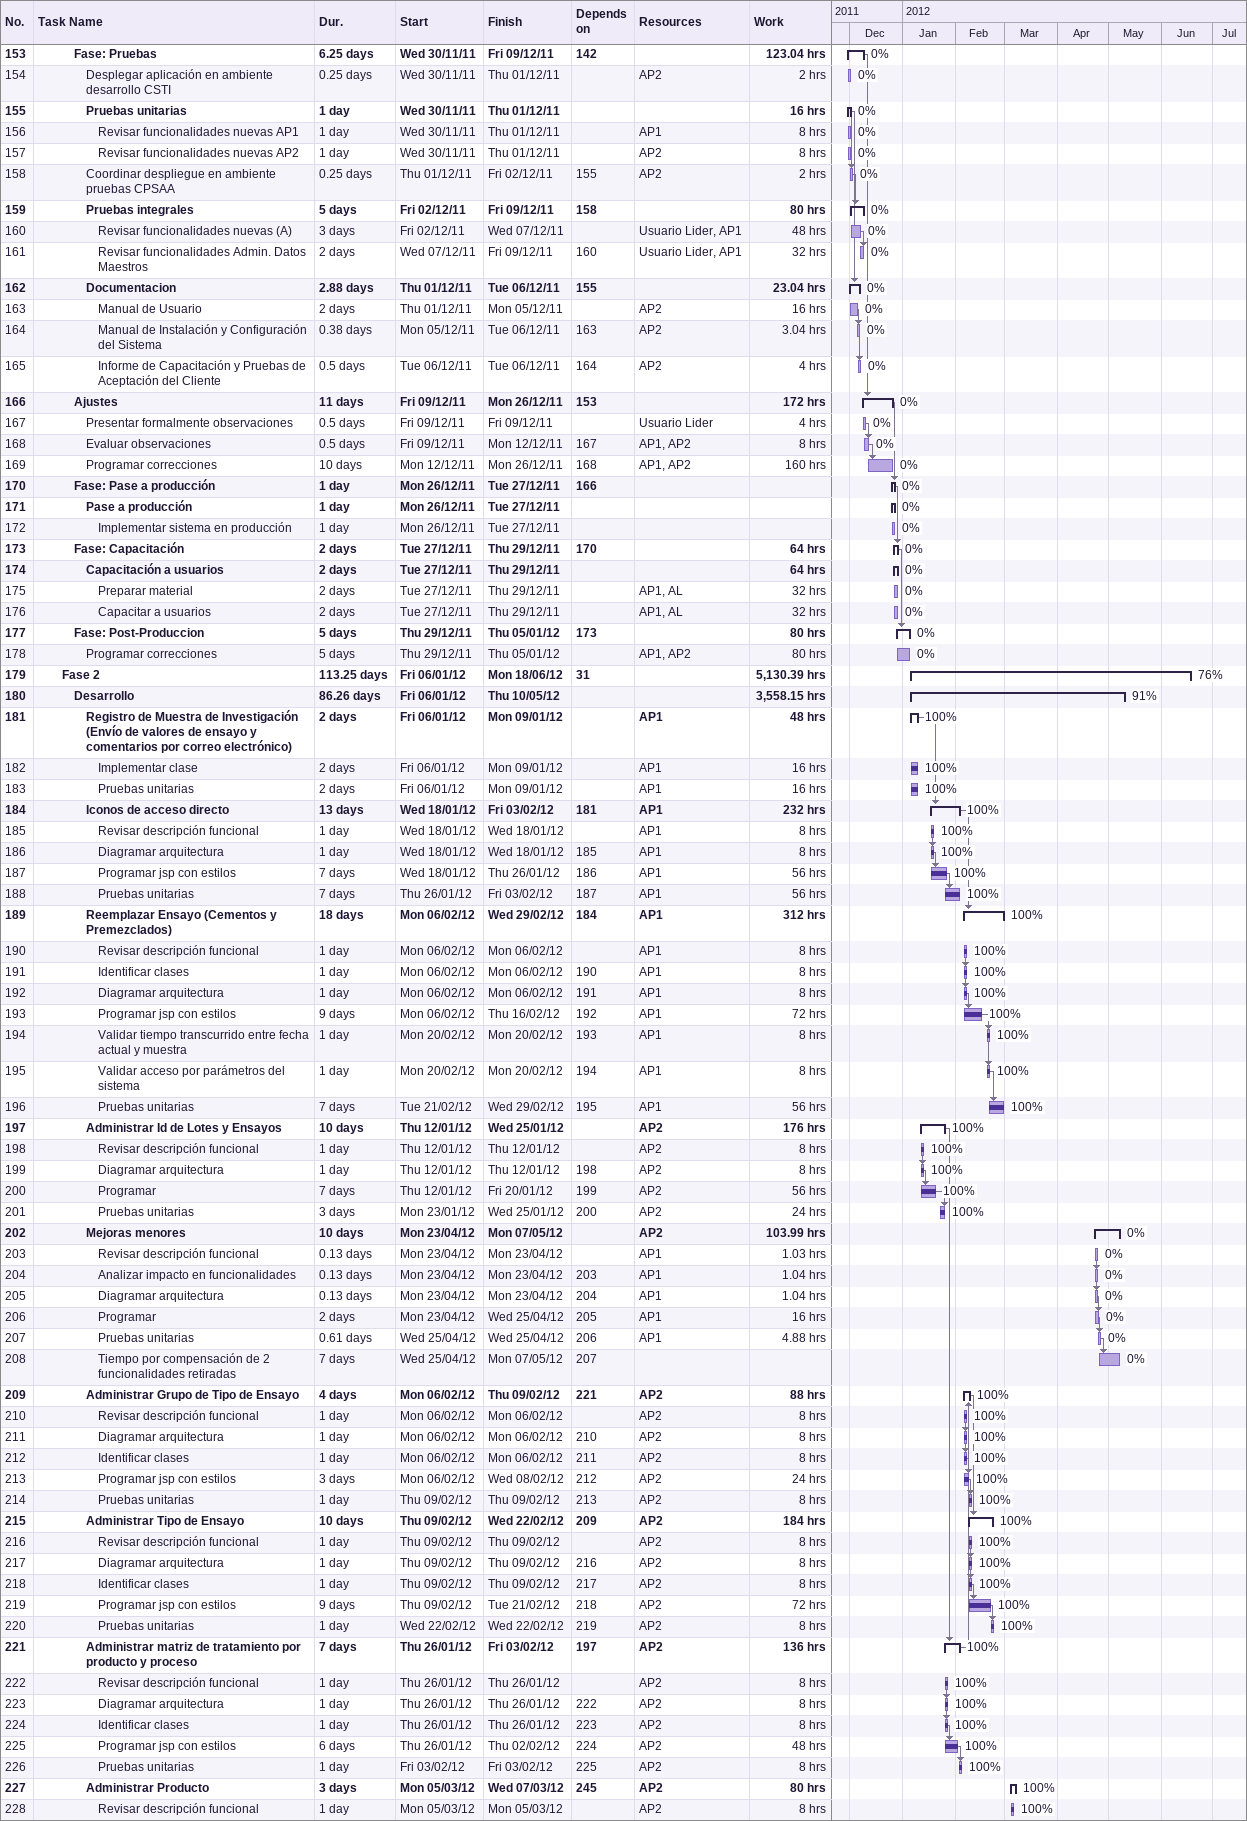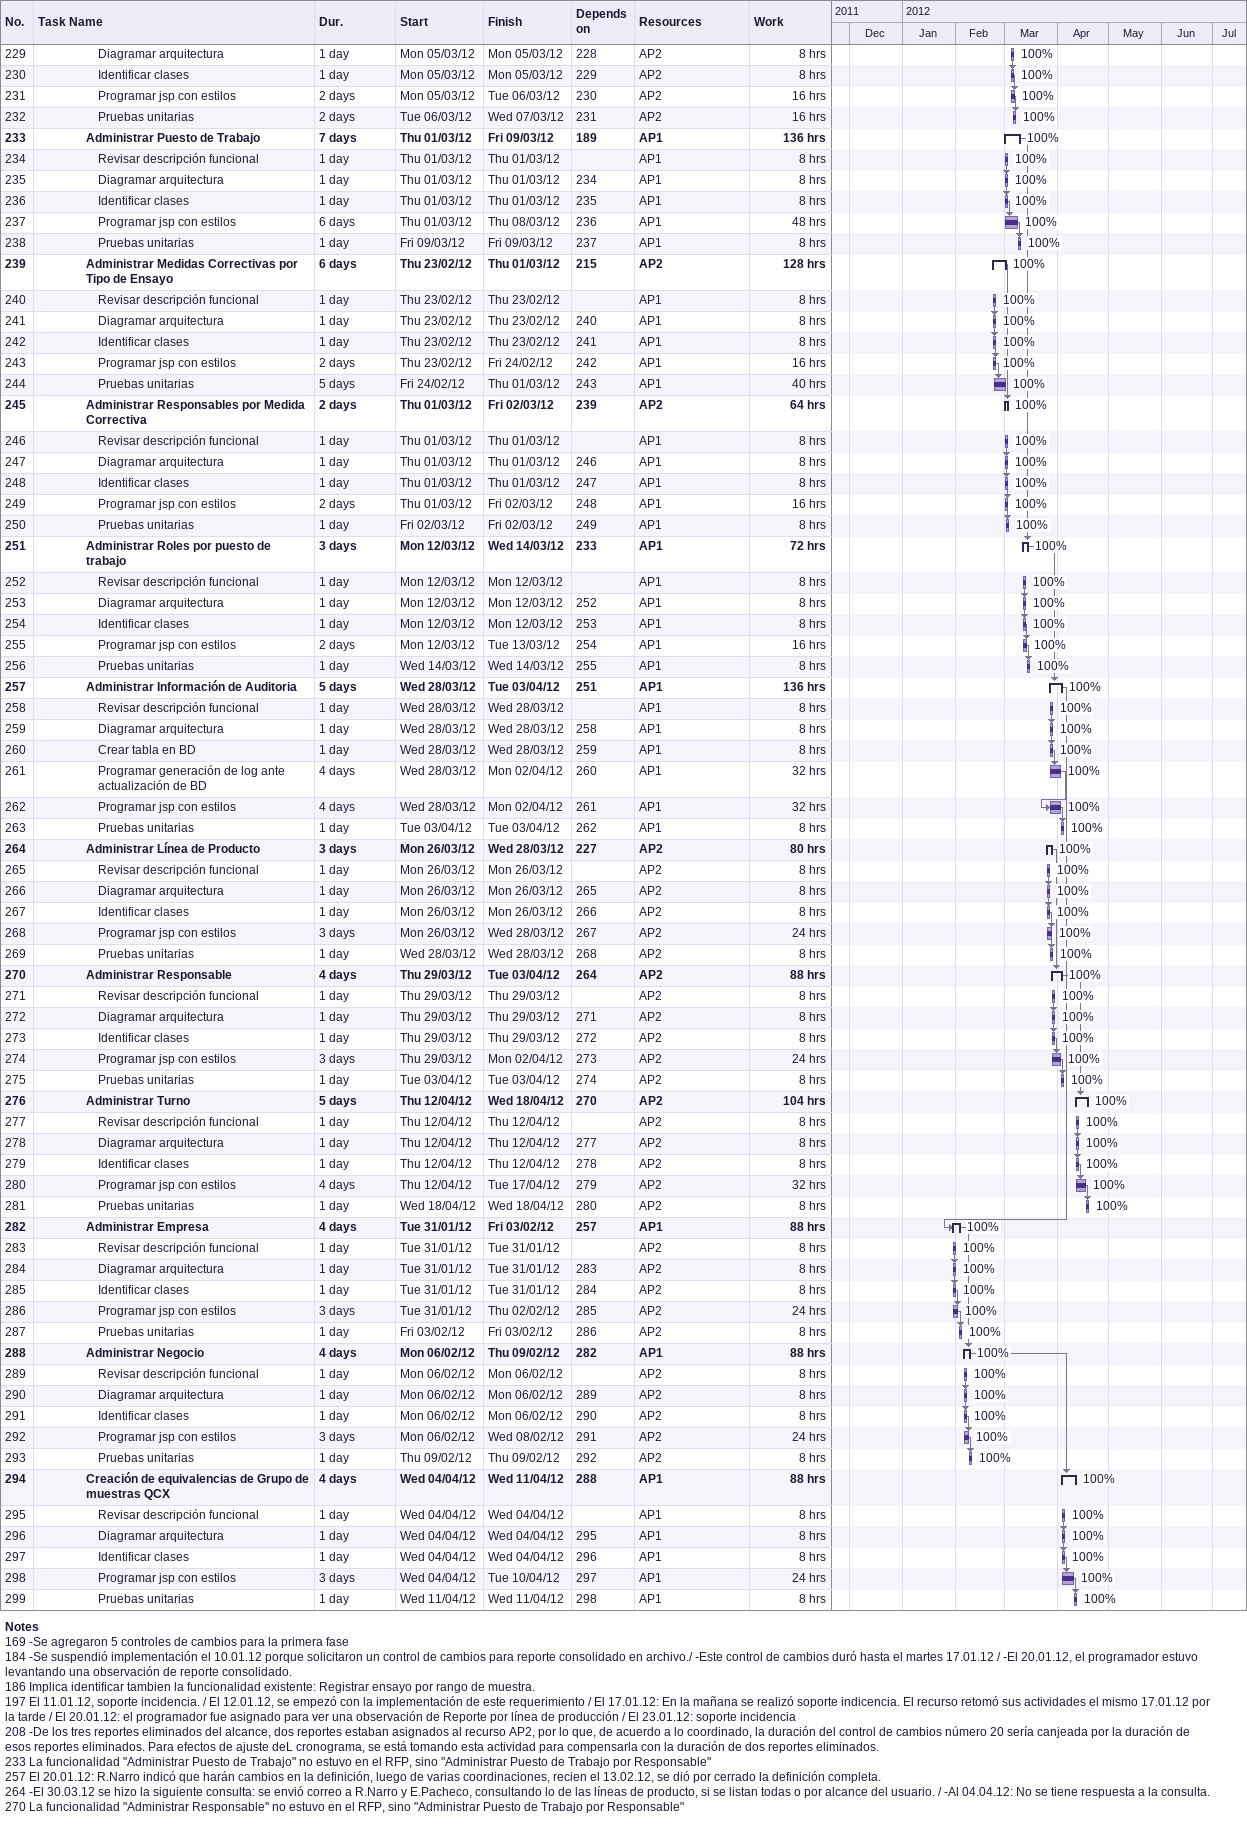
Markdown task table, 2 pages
| ID | Level | Task | Duration | Start | Finish | Predecessors | Resources | % complete | Work (h) |
|---|---|---|---|---|---|---|---|---|---|
| 153 | 4 | **Fase: Pruebas** | 6.25d | 2011-11-30 | 2011-12-09 | 142 |  | 0 | 123.04 |
| 154 | 5 | Desplegar aplicación en ambiente desarrollo CSTI | 0.25d | 2011-11-30 | 2011-12-01 |  | AP2 | 0 | 2 |
| 155 | 5 | **Pruebas unitarias** | 1d | 2011-11-30 | 2011-12-01 |  |  | 0 | 16 |
| 156 | 6 | Revisar funcionalidades nuevas AP1 | 1d | 2011-11-30 | 2011-12-01 |  | AP1 | 0 | 8 |
| 157 | 6 | Revisar funcionalidades nuevas AP2 | 1d | 2011-11-30 | 2011-12-01 |  | AP2 | 0 | 8 |
| 158 | 5 | Coordinar despliegue en ambiente pruebas CPSAA | 0.25d | 2011-12-01 | 2011-12-02 | 155 | AP2 | 0 | 2 |
| 159 | 5 | **Pruebas integrales** | 5d | 2011-12-02 | 2011-12-09 | 158 |  | 0 | 80 |
| 160 | 6 | Revisar funcionalidades nuevas (A) | 3d | 2011-12-02 | 2011-12-07 |  | Usuario Lider, AP1 | 0 | 48 |
| 161 | 6 | Revisar funcionalidades Admin. Datos Maestros | 2d | 2011-12-07 | 2011-12-09 | 160 | Usuario Lider, AP1 | 0 | 32 |
| 162 | 5 | **Documentacion** | 2.88d | 2011-12-01 | 2011-12-06 | 155 |  | 0 | 23.04 |
| 163 | 6 | Manual de Usuario | 2d | 2011-12-01 | 2011-12-05 |  | AP2 | 0 | 16 |
| 164 | 6 | Manual de Instalación y Configuración del Sistema | 0.38d | 2011-12-05 | 2011-12-06 | 163 | AP2 | 0 | 3.04 |
| 165 | 6 | Informe de Capacitación y Pruebas de Aceptación del Cliente | 0.5d | 2011-12-06 | 2011-12-06 | 164 | AP2 | 0 | 4 |
| 166 | 4 | **Ajustes** | 11d | 2011-12-09 | 2011-12-26 | 153 |  | 0 | 172 |
| 167 | 5 | Presentar formalmente observaciones | 0.5d | 2011-12-09 | 2011-12-09 |  | Usuario Lider | 0 | 4 |
| 168 | 5 | Evaluar observaciones | 0.5d | 2011-12-09 | 2011-12-12 | 167 | AP1, AP2 | 0 | 8 |
| 169 | 5 | Programar correcciones | 10d | 2011-12-12 | 2011-12-26 | 168 | AP1, AP2 | 0 | 160 |
| 170 | 4 | **Fase: Pase a producción** | 1d | 2011-12-26 | 2011-12-27 | 166 |  | 0 |  |
| 171 | 5 | **Pase a producción** | 1d | 2011-12-26 | 2011-12-27 |  |  | 0 |  |
| 172 | 6 | Implementar sistema en producción | 1d | 2011-12-26 | 2011-12-27 |  |  | 0 |  |
| 173 | 4 | **Fase: Capacitación** | 2d | 2011-12-27 | 2011-12-29 | 170 |  | 0 | 64 |
| 174 | 5 | **Capacitación a usuarios** | 2d | 2011-12-27 | 2011-12-29 |  |  | 0 | 64 |
| 175 | 6 | Preparar material | 2d | 2011-12-27 | 2011-12-29 |  | AP1, AL | 0 | 32 |
| 176 | 6 | Capacitar a usuarios | 2d | 2011-12-27 | 2011-12-29 |  | AP1, AL | 0 | 32 |
| 177 | 4 | **Fase: Post-Produccion** | 5d | 2011-12-29 | 2012-01-05 | 173 |  | 0 | 80 |
| 178 | 5 | Programar correcciones | 5d | 2011-12-29 | 2012-01-05 |  | AP1, AP2 | 0 | 80 |
| 179 | 3 | **Fase 2** | 113.25d | 2012-01-06 | 2012-06-18 | 31 |  | 76 | 5130.39 |
| 180 | 4 | **Desarrollo** | 86.26d | 2012-01-06 | 2012-05-10 |  |  | 91 | 3558.15 |
| 181 | 5 | **Registro de Muestra de Investigación (Envío de valores de ensayo y comentarios por correo electrónico)** | 2d | 2012-01-06 | 2012-01-09 |  | AP1 | 100 | 48 |
| 182 | 6 | Implementar clase | 2d | 2012-01-06 | 2012-01-09 |  | AP1 | 100 | 16 |
| 183 | 6 | Pruebas unitarias | 2d | 2012-01-06 | 2012-01-09 |  | AP1 | 100 | 16 |
| 184 | 5 | **Iconos de acceso directo** | 13d | 2012-01-18 | 2012-02-03 | 181 | AP1 | 100 | 232 |
| 185 | 6 | Revisar descripción funcional | 1d | 2012-01-18 | 2012-01-18 |  | AP1 | 100 | 8 |
| 186 | 6 | Diagramar arquitectura | 1d | 2012-01-18 | 2012-01-18 | 185 | AP1 | 100 | 8 |
| 187 | 6 | Programar jsp con estilos | 7d | 2012-01-18 | 2012-01-26 | 186 | AP1 | 100 | 56 |
| 188 | 6 | Pruebas unitarias | 7d | 2012-01-26 | 2012-02-03 | 187 | AP1 | 100 | 56 |
| 189 | 5 | **Reemplazar Ensayo (Cementos y Premezclados)** | 18d | 2012-02-06 | 2012-02-29 | 184 | AP1 | 100 | 312 |
| 190 | 6 | Revisar descripción funcional | 1d | 2012-02-06 | 2012-02-06 |  | AP1 | 100 | 8 |
| 191 | 6 | Identificar clases | 1d | 2012-02-06 | 2012-02-06 | 190 | AP1 | 100 | 8 |
| 192 | 6 | Diagramar arquitectura | 1d | 2012-02-06 | 2012-02-06 | 191 | AP1 | 100 | 8 |
| 193 | 6 | Programar jsp con estilos | 9d | 2012-02-06 | 2012-02-16 | 192 | AP1 | 100 | 72 |
| 194 | 6 | Validar tiempo transcurrido entre fecha actual y muestra | 1d | 2012-02-20 | 2012-02-20 | 193 | AP1 | 100 | 8 |
| 195 | 6 | Validar acceso por parámetros del sistema | 1d | 2012-02-20 | 2012-02-20 | 194 | AP1 | 100 | 8 |
| 196 | 6 | Pruebas unitarias | 7d | 2012-02-21 | 2012-02-29 | 195 | AP1 | 100 | 56 |
| 197 | 5 | **Administrar Id de Lotes y Ensayos** | 10d | 2012-01-12 | 2012-01-25 |  | AP2 | 100 | 176 |
| 198 | 6 | Revisar descripción funcional | 1d | 2012-01-12 | 2012-01-12 |  | AP2 | 100 | 8 |
| 199 | 6 | Diagramar arquitectura | 1d | 2012-01-12 | 2012-01-12 | 198 | AP2 | 100 | 8 |
| 200 | 6 | Programar | 7d | 2012-01-12 | 2012-01-20 | 199 | AP2 | 100 | 56 |
| 201 | 6 | Pruebas unitarias | 3d | 2012-01-23 | 2012-01-25 | 200 | AP2 | 100 | 24 |
| 202 | 5 | **Mejoras menores** | 10d | 2012-04-23 | 2012-05-07 |  | AP2 | 0 | 103.99 |
| 203 | 6 | Revisar descripción funcional | 0.13d | 2012-04-23 | 2012-04-23 |  | AP1 | 0 | 1.03 |
| 204 | 6 | Analizar impacto en funcionalidades | 0.13d | 2012-04-23 | 2012-04-23 | 203 | AP1 | 0 | 1.04 |
| 205 | 6 | Diagramar arquitectura | 0.13d | 2012-04-23 | 2012-04-23 | 204 | AP1 | 0 | 1.04 |
| 206 | 6 | Programar | 2d | 2012-04-23 | 2012-04-25 | 205 | AP1 | 0 | 16 |
| 207 | 6 | Pruebas unitarias | 0.61d | 2012-04-25 | 2012-04-25 | 206 | AP1 | 0 | 4.88 |
| 208 | 6 | Tiempo por compensación de 2 funcionalidades retiradas | 7d | 2012-04-25 | 2012-05-07 | 207 |  | 0 |  |
| 209 | 5 | **Administrar Grupo de Tipo de Ensayo** | 4d | 2012-02-06 | 2012-02-09 | 221 | AP2 | 100 | 88 |
| 210 | 6 | Revisar descripción funcional | 1d | 2012-02-06 | 2012-02-06 |  | AP2 | 100 | 8 |
| 211 | 6 | Diagramar arquitectura | 1d | 2012-02-06 | 2012-02-06 | 210 | AP2 | 100 | 8 |
| 212 | 6 | Identificar clases | 1d | 2012-02-06 | 2012-02-06 | 211 | AP2 | 100 | 8 |
| 213 | 6 | Programar jsp con estilos | 3d | 2012-02-06 | 2012-02-08 | 212 | AP2 | 100 | 24 |
| 214 | 6 | Pruebas unitarias | 1d | 2012-02-09 | 2012-02-09 | 213 | AP2 | 100 | 8 |
| 215 | 5 | **Administrar Tipo de Ensayo** | 10d | 2012-02-09 | 2012-02-22 | 209 | AP2 | 100 | 184 |
| 216 | 6 | Revisar descripción funcional | 1d | 2012-02-09 | 2012-02-09 |  | AP2 | 100 | 8 |
| 217 | 6 | Diagramar arquitectura | 1d | 2012-02-09 | 2012-02-09 | 216 | AP2 | 100 | 8 |
| 218 | 6 | Identificar clases | 1d | 2012-02-09 | 2012-02-09 | 217 | AP2 | 100 | 8 |
| 219 | 6 | Programar jsp con estilos | 9d | 2012-02-09 | 2012-02-21 | 218 | AP2 | 100 | 72 |
| 220 | 6 | Pruebas unitarias | 1d | 2012-02-22 | 2012-02-22 | 219 | AP2 | 100 | 8 |
| 221 | 5 | **Administrar matriz de tratamiento por producto y proceso** | 7d | 2012-01-26 | 2012-02-03 | 197 | AP2 | 100 | 136 |
| 222 | 6 | Revisar descripción funcional | 1d | 2012-01-26 | 2012-01-26 |  | AP2 | 100 | 8 |
| 223 | 6 | Diagramar arquitectura | 1d | 2012-01-26 | 2012-01-26 | 222 | AP2 | 100 | 8 |
| 224 | 6 | Identificar clases | 1d | 2012-01-26 | 2012-01-26 | 223 | AP2 | 100 | 8 |
| 225 | 6 | Programar jsp con estilos | 6d | 2012-01-26 | 2012-02-02 | 224 | AP2 | 100 | 48 |
| 226 | 6 | Pruebas unitarias | 1d | 2012-02-03 | 2012-02-03 | 225 | AP2 | 100 | 8 |
| 227 | 5 | **Administrar Producto** | 3d | 2012-03-05 | 2012-03-07 | 245 | AP2 | 100 | 80 |
| 228 | 6 | Revisar descripción funcional | 1d | 2012-03-05 | 2012-03-05 |  | AP2 | 100 | 8 |
| 229 | 6 | Diagramar arquitectura | 1d | 2012-03-05 | 2012-03-05 | 228 | AP2 | 100 | 8 |
| 230 | 6 | Identificar clases | 1d | 2012-03-05 | 2012-03-05 | 229 | AP2 | 100 | 8 |
| 231 | 6 | Programar jsp con estilos | 2d | 2012-03-05 | 2012-03-06 | 230 | AP2 | 100 | 16 |
| 232 | 6 | Pruebas unitarias | 2d | 2012-03-06 | 2012-03-07 | 231 | AP2 | 100 | 16 |
| 233 | 5 | **Administrar Puesto de Trabajo** | 7d | 2012-03-01 | 2012-03-09 | 189 | AP1 | 100 | 136 |
| 234 | 6 | Revisar descripción funcional | 1d | 2012-03-01 | 2012-03-01 |  | AP1 | 100 | 8 |
| 235 | 6 | Diagramar arquitectura | 1d | 2012-03-01 | 2012-03-01 | 234 | AP1 | 100 | 8 |
| 236 | 6 | Identificar clases | 1d | 2012-03-01 | 2012-03-01 | 235 | AP1 | 100 | 8 |
| 237 | 6 | Programar jsp con estilos | 6d | 2012-03-01 | 2012-03-08 | 236 | AP1 | 100 | 48 |
| 238 | 6 | Pruebas unitarias | 1d | 2012-03-09 | 2012-03-09 | 237 | AP1 | 100 | 8 |
| 239 | 5 | **Administrar Medidas Correctivas por Tipo de Ensayo** | 6d | 2012-02-23 | 2012-03-01 | 215 | AP2 | 100 | 128 |
| 240 | 6 | Revisar descripción funcional | 1d | 2012-02-23 | 2012-02-23 |  | AP1 | 100 | 8 |
| 241 | 6 | Diagramar arquitectura | 1d | 2012-02-23 | 2012-02-23 | 240 | AP1 | 100 | 8 |
| 242 | 6 | Identificar clases | 1d | 2012-02-23 | 2012-02-23 | 241 | AP1 | 100 | 8 |
| 243 | 6 | Programar jsp con estilos | 2d | 2012-02-23 | 2012-02-24 | 242 | AP1 | 100 | 16 |
| 244 | 6 | Pruebas unitarias | 5d | 2012-02-24 | 2012-03-01 | 243 | AP1 | 100 | 40 |
| 245 | 5 | **Administrar Responsables por Medida Correctiva** | 2d | 2012-03-01 | 2012-03-02 | 239 | AP2 | 100 | 64 |
| 246 | 6 | Revisar descripción funcional | 1d | 2012-03-01 | 2012-03-01 |  | AP1 | 100 | 8 |
| 247 | 6 | Diagramar arquitectura | 1d | 2012-03-01 | 2012-03-01 | 246 | AP1 | 100 | 8 |
| 248 | 6 | Identificar clases | 1d | 2012-03-01 | 2012-03-01 | 247 | AP1 | 100 | 8 |
| 249 | 6 | Programar jsp con estilos | 2d | 2012-03-01 | 2012-03-02 | 248 | AP1 | 100 | 16 |
| 250 | 6 | Pruebas unitarias | 1d | 2012-03-02 | 2012-03-02 | 249 | AP1 | 100 | 8 |
| 251 | 5 | **Administrar Roles por puesto de trabajo** | 3d | 2012-03-12 | 2012-03-14 | 233 | AP1 | 100 | 72 |
| 252 | 6 | Revisar descripción funcional | 1d | 2012-03-12 | 2012-03-12 |  | AP1 | 100 | 8 |
| 253 | 6 | Diagramar arquitectura | 1d | 2012-03-12 | 2012-03-12 | 252 | AP1 | 100 | 8 |
| 254 | 6 | Identificar clases | 1d | 2012-03-12 | 2012-03-12 | 253 | AP1 | 100 | 8 |
| 255 | 6 | Programar jsp con estilos | 2d | 2012-03-12 | 2012-03-13 | 254 | AP1 | 100 | 16 |
| 256 | 6 | Pruebas unitarias | 1d | 2012-03-14 | 2012-03-14 | 255 | AP1 | 100 | 8 |
| 257 | 5 | **Administrar Información de Auditoria** | 5d | 2012-03-28 | 2012-04-03 | 251 | AP1 | 100 | 136 |
| 258 | 6 | Revisar descripción funcional | 1d | 2012-03-28 | 2012-03-28 |  | AP1 | 100 | 8 |
| 259 | 6 | Diagramar arquitectura | 1d | 2012-03-28 | 2012-03-28 | 258 | AP1 | 100 | 8 |
| 260 | 6 | Crear tabla en BD | 1d | 2012-03-28 | 2012-03-28 | 259 | AP1 | 100 | 8 |
| 261 | 6 | Programar generación de log ante actualización de BD | 4d | 2012-03-28 | 2012-04-02 | 260 | AP1 | 100 | 32 |
| 262 | 6 | Programar jsp con estilos | 4d | 2012-03-28 | 2012-04-02 | 261 | AP1 | 100 | 32 |
| 263 | 6 | Pruebas unitarias | 1d | 2012-04-03 | 2012-04-03 | 262 | AP1 | 100 | 8 |
| 264 | 5 | **Administrar Línea de Producto** | 3d | 2012-03-26 | 2012-03-28 | 227 | AP2 | 100 | 80 |
| 265 | 6 | Revisar descripción funcional | 1d | 2012-03-26 | 2012-03-26 |  | AP2 | 100 | 8 |
| 266 | 6 | Diagramar arquitectura | 1d | 2012-03-26 | 2012-03-26 | 265 | AP2 | 100 | 8 |
| 267 | 6 | Identificar clases | 1d | 2012-03-26 | 2012-03-26 | 266 | AP2 | 100 | 8 |
| 268 | 6 | Programar jsp con estilos | 3d | 2012-03-26 | 2012-03-28 | 267 | AP2 | 100 | 24 |
| 269 | 6 | Pruebas unitarias | 1d | 2012-03-28 | 2012-03-28 | 268 | AP2 | 100 | 8 |
| 270 | 5 | **Administrar Responsable** | 4d | 2012-03-29 | 2012-04-03 | 264 | AP2 | 100 | 88 |
| 271 | 6 | Revisar descripción funcional | 1d | 2012-03-29 | 2012-03-29 |  | AP2 | 100 | 8 |
| 272 | 6 | Diagramar arquitectura | 1d | 2012-03-29 | 2012-03-29 | 271 | AP2 | 100 | 8 |
| 273 | 6 | Identificar clases | 1d | 2012-03-29 | 2012-03-29 | 272 | AP2 | 100 | 8 |
| 274 | 6 | Programar jsp con estilos | 3d | 2012-03-29 | 2012-04-02 | 273 | AP2 | 100 | 24 |
| 275 | 6 | Pruebas unitarias | 1d | 2012-04-03 | 2012-04-03 | 274 | AP2 | 100 | 8 |
| 276 | 5 | **Administrar Turno** | 5d | 2012-04-12 | 2012-04-18 | 270 | AP2 | 100 | 104 |
| 277 | 6 | Revisar descripción funcional | 1d | 2012-04-12 | 2012-04-12 |  | AP2 | 100 | 8 |
| 278 | 6 | Diagramar arquitectura | 1d | 2012-04-12 | 2012-04-12 | 277 | AP2 | 100 | 8 |
| 279 | 6 | Identificar clases | 1d | 2012-04-12 | 2012-04-12 | 278 | AP2 | 100 | 8 |
| 280 | 6 | Programar jsp con estilos | 4d | 2012-04-12 | 2012-04-17 | 279 | AP2 | 100 | 32 |
| 281 | 6 | Pruebas unitarias | 1d | 2012-04-18 | 2012-04-18 | 280 | AP2 | 100 | 8 |
| 282 | 5 | **Administrar Empresa** | 4d | 2012-01-31 | 2012-02-03 | 257 | AP1 | 100 | 88 |
| 283 | 6 | Revisar descripción funcional | 1d | 2012-01-31 | 2012-01-31 |  | AP2 | 100 | 8 |
| 284 | 6 | Diagramar arquitectura | 1d | 2012-01-31 | 2012-01-31 | 283 | AP2 | 100 | 8 |
| 285 | 6 | Identificar clases | 1d | 2012-01-31 | 2012-01-31 | 284 | AP2 | 100 | 8 |
| 286 | 6 | Programar jsp con estilos | 3d | 2012-01-31 | 2012-02-02 | 285 | AP2 | 100 | 24 |
| 287 | 6 | Pruebas unitarias | 1d | 2012-02-03 | 2012-02-03 | 286 | AP2 | 100 | 8 |
| 288 | 5 | **Administrar Negocio** | 4d | 2012-02-06 | 2012-02-09 | 282 | AP1 | 100 | 88 |
| 289 | 6 | Revisar descripción funcional | 1d | 2012-02-06 | 2012-02-06 |  | AP2 | 100 | 8 |
| 290 | 6 | Diagramar arquitectura | 1d | 2012-02-06 | 2012-02-06 | 289 | AP2 | 100 | 8 |
| 291 | 6 | Identificar clases | 1d | 2012-02-06 | 2012-02-06 | 290 | AP2 | 100 | 8 |
| 292 | 6 | Programar jsp con estilos | 3d | 2012-02-06 | 2012-02-08 | 291 | AP2 | 100 | 24 |
| 293 | 6 | Pruebas unitarias | 1d | 2012-02-09 | 2012-02-09 | 292 | AP2 | 100 | 8 |
| 294 | 5 | **Creación de equivalencias de Grupo de muestras QCX** | 4d | 2012-04-04 | 2012-04-11 | 288 | AP1 | 100 | 88 |
| 295 | 6 | Revisar descripción funcional | 1d | 2012-04-04 | 2012-04-04 |  | AP1 | 100 | 8 |
| 296 | 6 | Diagramar arquitectura | 1d | 2012-04-04 | 2012-04-04 | 295 | AP1 | 100 | 8 |
| 297 | 6 | Identificar clases | 1d | 2012-04-04 | 2012-04-04 | 296 | AP1 | 100 | 8 |
| 298 | 6 | Programar jsp con estilos | 3d | 2012-04-04 | 2012-04-10 | 297 | AP1 | 100 | 24 |
| 299 | 6 | Pruebas unitarias | 1d | 2012-04-11 | 2012-04-11 | 298 | AP1 | 100 | 8 |

Notes
- 169: -Se agregaron 5 controles de cambios para la primera fase
- 184: -Se suspendió implementación el 10.01.12 porque solicitaron un control de cambios para reporte consolidado en archivo./ -Este control de cambios duró hasta el martes 17.01.12 / -El 20.01.12, el programador estuvo levantando una observación de reporte consolidado.
- 186: Implica identificar tambien la funcionalidad existente: Registrar ensayo por rango de muestra.
- 197: El 11.01.12, soporte incidencia. / El 12.01.12, se empezó con la implementación de este requerimiento / El 17.01.12: En la mañana se realizó soporte indicencia. El recurso retomó sus actividades el mismo 17.01.12 por la tarde / El 20.01.12: el programador fue asignado para ver una observación de Reporte por línea de producción / El 23.01.12: soporte incidencia
- 208: -De los tres reportes eliminados del alcance, dos reportes estaban asignados al recurso AP2, por lo que, de acuerdo a lo coordinado, la duración del control de cambios número 20 sería canjeada por la duración de esos reportes eliminados. Para efectos de ajuste deL cronograma, se está tomando esta actividad para compensarla con la duración de dos reportes eliminados.
- 233: La funcionalidad "Administrar Puesto de Trabajo" no estuvo en el RFP, sino "Administrar Puesto de Trabajo por Responsable"
- 257: El 20.01.12: R.Narro indicó que harán cambios en la definición, luego de varias coordinaciones, recien el 13.02.12, se dió por cerrado la definición completa.
- 264: -El 30.03.12 se hizo la siguiente consulta: se envió correo a R.Narro y E.Pacheco, consultando lo de las líneas de producto, si se listan todas o por alcance del usuario. / -Al 04.04.12: No se tiene respuesta a la consulta.
- 270: La funcionalidad "Administrar Responsable" no estuvo en el RFP, sino "Administrar Puesto de Trabajo por Responsable"
